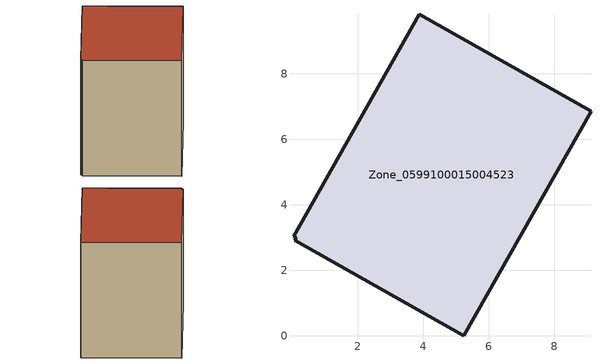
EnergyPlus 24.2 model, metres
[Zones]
Zone_0599100015004523
 floor ground (C_G): 0.08,2.92 0.13,3 0.05,3.04 3.88,9.82 9.12,6.86 5.24,0 z0.85
 wall outside (C_F): 5.24,0 9.12,6.86 3.88,9.82 0.05,3.04 0.13,3 0.08,2.92 5.24,0 z0.85:8.37
 roof outside (C_R): 0.13,3 0.08,2.92 5.24,0 9.12,6.86 3.88,9.82 0.05,3.04 z8.37
[BUILDING]
Pand.0599100015004523: North Axis=0; Terrain=City; Loads Convergence Tolerance Value=0.04; Temperature Convergence Tolerance Value=0.4; Solar Distribution=FullExterior; Maximum Number of Warmup Days=25; Minimum Number of Warmup Days=1
[Site:Location]
Rotterdam.The.Hague.AP_ZH_NLD Design_Conditions: Latitude=51.96; Longitude=4.45; Time Zone=1; Elevation=-4.5
[SITE:GROUNDTEMPERATURE:BUILDINGSURFACE]
18, 18, 18, 18, 18, 18, 18, 18, 18, 18, 18, 18
[MATERIAL] Thermal Absorptance=0.9; Solar Absorptance=0.7; Visible Absorptance=0.7
Name | Roughness | Thickness | Conductivity | Density | Specific Heat
G.TI.1946-1964 | MediumSmooth | 0.15 | 1 | 540 | 1210
F.TI.1946-1964 | Rough | 0.3 | 0.857143 | 1920 | 840
R.TI.1946-1964 | MediumRough | 0.2 | 0.277778 | 1500 | 1000
[CONSTRUCTION]
C_G: G.TI.1946-1964
C_F: F.TI.1946-1964
C_R: R.TI.1946-1964
[ZONE]
Zone_0599100015004523: Type=1; Multiplier=1; Ceiling Height=Autocalculate; Volume=Autocalculate; Floor Area=autocalculate; Part of Total Floor Area=Yes
[ZONEINFILTRATION:DESIGNFLOWRATE]
Infil_Zone_0599100015004523: Zone or ZoneList or Space or SpaceList=Zone_0599100015004523; Schedule=AlwaysOn; Design Flow Rate Calculation Method=Flow/Area; Flow Rate per Floor Area=0.003; Constant Term Coefficient=1; Temperature Term Coefficient=0; Velocity Term Coefficient=0; Velocity Squared Term Coefficient=0
[HVACTEMPLATE:ZONE:IDEALLOADSAIRSYSTEM]
Zone_0599100015004523: Maximum Heating Supply Air Temperature=50; Minimum Cooling Supply Air Temperature=13; Maximum Heating Supply Air Humidity Ratio=0.0156; Minimum Cooling Supply Air Humidity Ratio=0.0077; Heating Limit=NoLimit; Cooling Limit=NoLimit; Dehumidification Control Type=ConstantSensibleHeatRatio; Cooling Sensible Heat Ratio=0.7; Dehumidification Setpoint=60; Humidification Control Type=None; Humidification Setpoint=30; Outdoor Air Method=None; Outdoor Air Flow Rate per Person=0.00944; Outdoor Air Flow Rate per Zone Floor Area=0; Outdoor Air Flow Rate per Zone=0; Demand Controlled Ventilation Type=None; Outdoor Air Economizer Type=NoEconomizer; Heat Recovery Type=None; Sensible Heat Recovery Effectiveness=0.7; Latent Heat Recovery Effectiveness=0.65
[ZONECONTROL:THERMOSTAT]
ThermostatControl_Zone_0599100015004523: Zone or ZoneList=Zone_0599100015004523; Control Type Schedule=DualSetpointControlType; Control 1=Thermostat_Zone_0599100015004523; Temperature Difference Between Cutout And Setpoint=0
[THERMOSTATSETPOINT:DUALSETPOINT]
Thermostat_Zone_0599100015004523: Heating Setpoint Temperature Schedule=HeatingSetpoint_Zone_0599100015004523; Cooling Setpoint Temperature Schedule=CoolingSetpoint_Zone_0599100015004523
[SCHEDULE:COMPACT]
HeatingSetpoint_Zone_0599100015004523: Through: 12/31, For: AllDays, Until: 24:00, 21
CoolingSetpoint_Zone_0599100015004523: Through: 12/31, For: AllDays, Until: 24:00, 24
DualSetpointControlType: Through: 12/31, For: AllDays, Until: 24:00, 4
AlwaysOn: Through: 12/31, For: AllDays, Until: 24:00, 1
